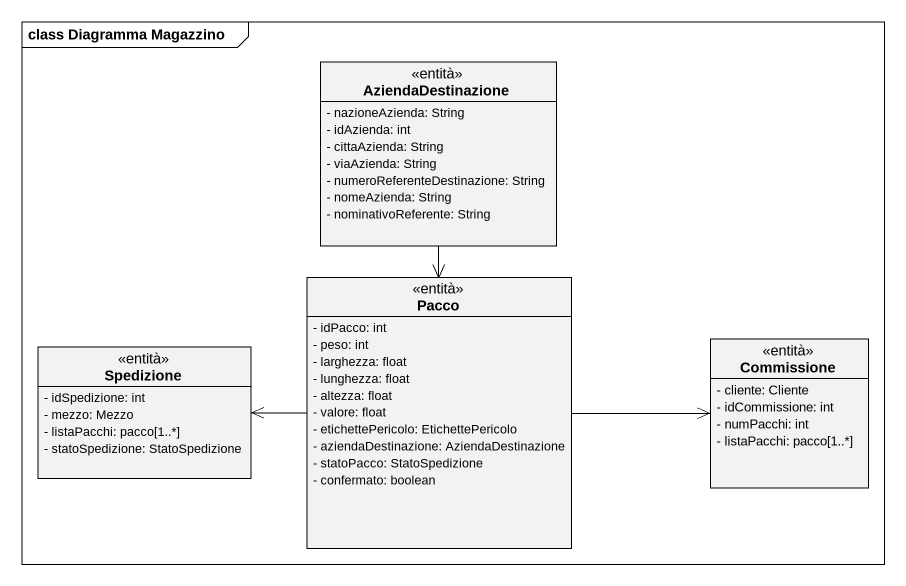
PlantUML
@startuml
mainframe class Diagramma Magazzino
hide circle
hide empty members
skinparam classAttributeIconSize 0
class AziendaDestinazione <<entità>> {
  - nazioneAzienda: String
  - idAzienda: int
  - cittaAzienda: String
  - viaAzienda: String
  - numeroReferenteDestinazione: String
  - nomeAzienda: String
  - nominativoReferente: String
}
class Pacco <<entità>> {
  - idPacco: int
  - peso: int
  - larghezza: float
  - lunghezza: float
  - altezza: float
  - valore: float
  - etichettePericolo: EtichettePericolo
  - aziendaDestinazione: AziendaDestinazione
  - statoPacco: StatoSpedizione
  - confermato: boolean
}
class Spedizione <<entità>> {
  - idSpedizione: int
  - mezzo: Mezzo
  - listaPacchi: pacco[1..*]
  - statoSpedizione: StatoSpedizione
}
class Commissione <<entità>> {
  - cliente: Cliente
  - idCommissione: int
  - numPacchi: int
  - listaPacchi: pacco[1..*]
}
Pacco <-up- AziendaDestinazione
Pacco -right-> Commissione
Spedizione <-right- Pacco
@enduml
